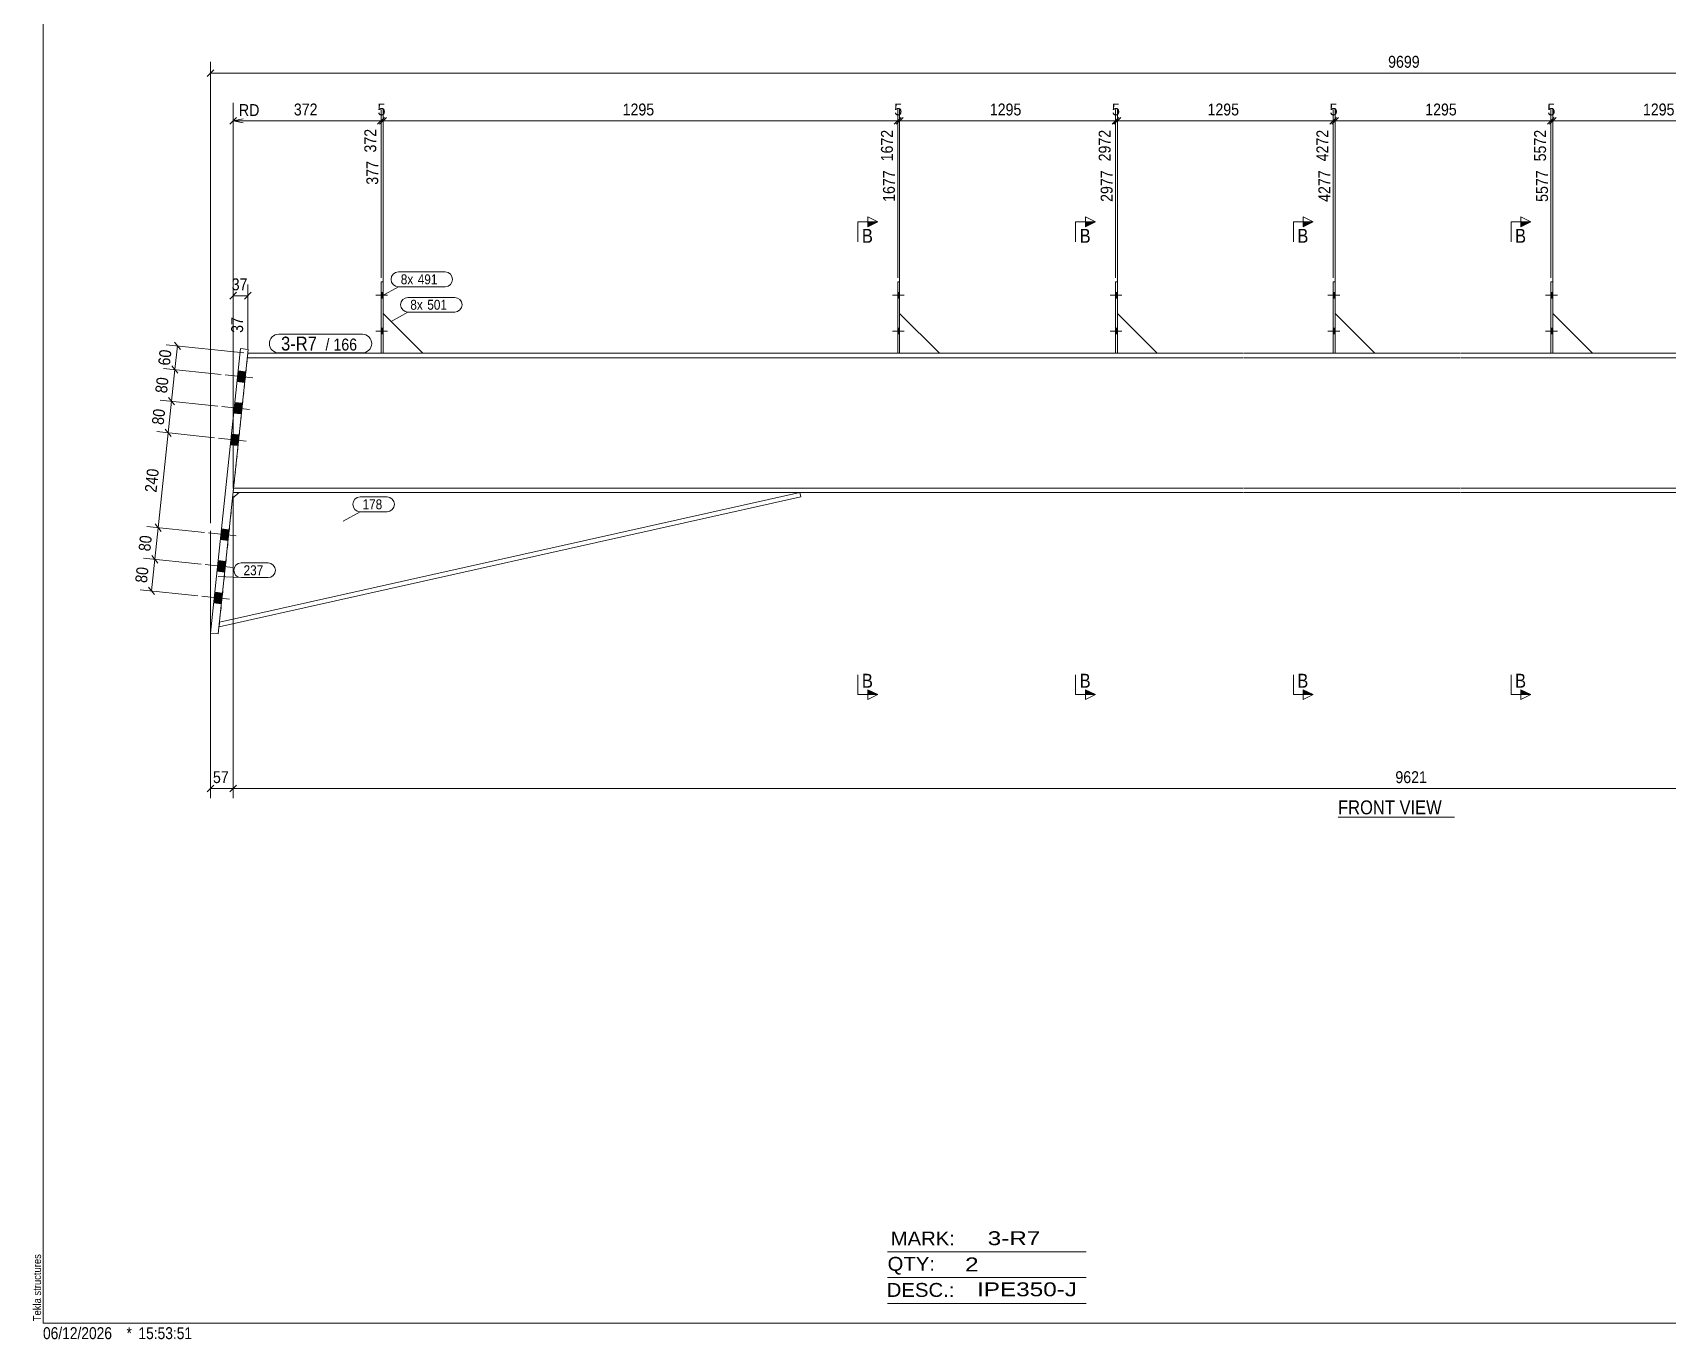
# Model space of a CAD drawing. Header units: millimetres. Extents: x 2 to 825, y 1 to 579.
# Drawn here: x 2.4 to 413.7, y 1 to 329.7 of the extents above; entities that cross this region are included whole.
import ezdxf

# ---------------------------------------------------------------- set-up
doc = ezdxf.new("R2010")
doc.units = ezdxf.units.MM
doc.linetypes.add('XKITLINE00', pattern=[0])
doc.linetypes.add('XKITLINE01', pattern=[4, 1, -1, 1, -1])
for name, color, linetype, lineweight in [('Bolt', 3, 'Continuous', 0), ('Dimensions', 7, 'Continuous', 0), ('DrawingSheet', 5, 'Continuous', 0), ('OtherObjectType', 7, 'Continuous', 0), ('Part', 2, 'Continuous', 0), ('PartMark', 7, 'Continuous', 0), ('Section', 6, 'Continuous', 0)]:
    doc.layers.add(name, color=color, linetype=linetype, lineweight=lineweight)
doc.styles.add('ARIAL', font='ARIAL.TTF')
doc.styles.add('ARIAL_NARROW', font='ARIALN.TTF')

# ---------------------------------------------------------------- blocks, each defined once
blk = doc.blocks.new('*A3')
at = {"layer": 'Bolt'}
for points in [[(55.77, 241.75), (53.78, 241.96), (54.06, 244.64), (56.05, 244.43)], [(55.77, 241.75), (53.78, 241.96), (54.06, 244.64), (56.05, 244.43)], [(54.93, 233.79), (52.94, 234), (53.22, 236.69), (55.21, 236.48)], [(54.93, 233.79), (52.94, 234), (53.22, 236.69), (55.21, 236.48)], [(54.09, 225.84), (52.1, 226.05), (52.39, 228.73), (54.37, 228.52)], [(54.09, 225.84), (52.1, 226.05), (52.39, 228.73), (54.37, 228.52)], [(51.57, 201.97), (49.58, 202.18), (49.87, 204.86), (51.86, 204.65)], [(51.57, 201.97), (49.58, 202.18), (49.87, 204.86), (51.86, 204.65)], [(50.73, 194.01), (48.75, 194.22), (49.03, 196.91), (51.02, 196.7)], [(50.73, 194.01), (48.75, 194.22), (49.03, 196.91), (51.02, 196.7)], [(49.9, 186.06), (47.91, 186.27), (48.19, 188.95), (50.18, 188.74)], [(49.9, 186.06), (47.91, 186.27), (48.19, 188.95), (50.18, 188.74)]]:
    blk.add_hatch(color=3, dxfattribs=at).paths.add_polyline_path(points, flags=17)
at = {"layer": 'Bolt', "color": 3, "linetype": 'XKITLINE00', "lineweight": 0}
for p, q in [((50.79, 243.63), (57.75, 242.9)), ((50.79, 243.63), (57.75, 242.9)), ((54.06, 244.64), (56.05, 244.43)), ((54.06, 244.64), (56.05, 244.43)), ((53.78, 241.96), (55.77, 241.75)), ((53.78, 241.96), (55.77, 241.75)), ((49.95, 235.67), (56.91, 234.94)), ((49.95, 235.67), (56.91, 234.94)), ((53.22, 236.69), (55.21, 236.48)), ((53.22, 236.69), (55.21, 236.48)), ((52.94, 234), (54.93, 233.79)), ((52.94, 234), (54.93, 233.79)), ((49.11, 227.72), (56.07, 226.98)), ((49.11, 227.72), (56.07, 226.98)), ((52.39, 228.73), (54.37, 228.52)), ((52.39, 228.73), (54.37, 228.52)), ((52.1, 226.05), (54.09, 225.84)), ((52.1, 226.05), (54.09, 225.84)), ((46.59, 203.85), (53.55, 203.12)), ((46.59, 203.85), (53.55, 203.12)), ((49.58, 202.18), (51.57, 201.97)), ((49.58, 202.18), (51.57, 201.97)), ((49.87, 204.86), (51.86, 204.65)), ((49.87, 204.86), (51.86, 204.65)), ((45.75, 195.9), (52.72, 195.16)), ((45.75, 195.9), (52.72, 195.16)), ((48.75, 194.22), (50.73, 194.01)), ((48.75, 194.22), (50.73, 194.01)), ((49.03, 196.91), (51.02, 196.7)), ((49.03, 196.91), (51.02, 196.7)), ((44.92, 187.94), (51.88, 187.21)), ((44.92, 187.94), (51.88, 187.21)), ((47.91, 186.27), (49.9, 186.06)), ((47.91, 186.27), (49.9, 186.06)), ((48.19, 188.95), (50.18, 188.74)), ((48.19, 188.95), (50.18, 188.74))]:
    blk.add_line(p, q, dxfattribs=at)
blk = doc.blocks.new('*A5')
at = {"layer": 'Bolt'}
for points in [[(90.04, 264.36), (90.54, 264.36), (90.54, 262.96), (90.04, 262.96)], [(90.04, 264.36), (90.54, 264.36), (90.54, 262.96), (90.04, 262.96)], [(90.04, 255.36), (90.54, 255.36), (90.54, 253.96), (90.04, 253.96)], [(90.04, 255.36), (90.54, 255.36), (90.54, 253.96), (90.04, 253.96)]]:
    blk.add_hatch(color=3, dxfattribs=at).paths.add_polyline_path(points, flags=17)
at = {"layer": 'Bolt', "color": 3, "linetype": 'XKITLINE00', "lineweight": 0}
for p, q in [((91.7, 263.66), (88.7, 263.66)), ((91.7, 263.66), (88.7, 263.66)), ((90.54, 264.36), (90.04, 264.36)), ((90.54, 264.36), (90.04, 264.36)), ((90.54, 262.96), (90.04, 262.96)), ((90.54, 262.96), (90.04, 262.96)), ((90.54, 255.36), (90.04, 255.36)), ((90.54, 255.36), (90.04, 255.36)), ((91.7, 254.66), (88.7, 254.66)), ((91.7, 254.66), (88.7, 254.66)), ((90.54, 253.96), (90.04, 253.96)), ((90.54, 253.96), (90.04, 253.96))]:
    blk.add_line(p, q, dxfattribs=at)
blk = doc.blocks.new('*A6')
at = {"layer": 'Bolt'}
for points in [[(384.38, 264.36), (384.88, 264.36), (384.88, 262.96), (384.38, 262.96)], [(384.38, 264.36), (384.88, 264.36), (384.88, 262.96), (384.38, 262.96)], [(384.38, 255.36), (384.88, 255.36), (384.88, 253.96), (384.38, 253.96)], [(384.38, 255.36), (384.88, 255.36), (384.88, 253.96), (384.38, 253.96)]]:
    blk.add_hatch(color=3, dxfattribs=at).paths.add_polyline_path(points, flags=17)
at = {"layer": 'Bolt', "color": 3, "linetype": 'XKITLINE00', "lineweight": 0}
for p, q in [((386.04, 263.66), (383.04, 263.66)), ((386.04, 263.66), (383.04, 263.66)), ((384.88, 264.36), (384.38, 264.36)), ((384.88, 264.36), (384.38, 264.36)), ((384.88, 262.96), (384.38, 262.96)), ((384.88, 262.96), (384.38, 262.96)), ((384.88, 255.36), (384.38, 255.36)), ((384.88, 255.36), (384.38, 255.36)), ((386.04, 254.66), (383.04, 254.66)), ((386.04, 254.66), (383.04, 254.66)), ((384.88, 253.96), (384.38, 253.96)), ((384.88, 253.96), (384.38, 253.96))]:
    blk.add_line(p, q, dxfattribs=at)
blk = doc.blocks.new('*A8')
at = {"layer": 'Bolt'}
for points in [[(329.6, 264.36), (330.1, 264.36), (330.1, 262.96), (329.6, 262.96)], [(329.6, 264.36), (330.1, 264.36), (330.1, 262.96), (329.6, 262.96)], [(329.6, 255.36), (330.1, 255.36), (330.1, 253.96), (329.6, 253.96)], [(329.6, 255.36), (330.1, 255.36), (330.1, 253.96), (329.6, 253.96)]]:
    blk.add_hatch(color=3, dxfattribs=at).paths.add_polyline_path(points, flags=17)
at = {"layer": 'Bolt', "color": 3, "linetype": 'XKITLINE00', "lineweight": 0}
for p, q in [((331.26, 263.66), (328.26, 263.66)), ((331.26, 263.66), (328.26, 263.66)), ((330.1, 264.36), (329.6, 264.36)), ((330.1, 264.36), (329.6, 264.36)), ((330.1, 262.96), (329.6, 262.96)), ((330.1, 262.96), (329.6, 262.96)), ((330.1, 255.36), (329.6, 255.36)), ((330.1, 255.36), (329.6, 255.36)), ((331.26, 254.66), (328.26, 254.66)), ((331.26, 254.66), (328.26, 254.66)), ((330.1, 253.96), (329.6, 253.96)), ((330.1, 253.96), (329.6, 253.96))]:
    blk.add_line(p, q, dxfattribs=at)
blk = doc.blocks.new('*A10')
at = {"layer": 'Bolt'}
for points in [[(220.04, 264.36), (220.54, 264.36), (220.54, 262.96), (220.04, 262.96)], [(220.04, 264.36), (220.54, 264.36), (220.54, 262.96), (220.04, 262.96)], [(220.04, 255.36), (220.54, 255.36), (220.54, 253.96), (220.04, 253.96)], [(220.04, 255.36), (220.54, 255.36), (220.54, 253.96), (220.04, 253.96)]]:
    blk.add_hatch(color=3, dxfattribs=at).paths.add_polyline_path(points, flags=17)
at = {"layer": 'Bolt', "color": 3, "linetype": 'XKITLINE00', "lineweight": 0}
for p, q in [((221.7, 263.66), (218.7, 263.66)), ((221.7, 263.66), (218.7, 263.66)), ((220.54, 264.36), (220.04, 264.36)), ((220.54, 264.36), (220.04, 264.36)), ((220.54, 262.96), (220.04, 262.96)), ((220.54, 262.96), (220.04, 262.96)), ((220.54, 255.36), (220.04, 255.36)), ((220.54, 255.36), (220.04, 255.36)), ((221.7, 254.66), (218.7, 254.66)), ((221.7, 254.66), (218.7, 254.66)), ((220.54, 253.96), (220.04, 253.96)), ((220.54, 253.96), (220.04, 253.96))]:
    blk.add_line(p, q, dxfattribs=at)
blk = doc.blocks.new('*A11')
at = {"layer": 'Bolt'}
for points in [[(274.82, 264.36), (275.32, 264.36), (275.32, 262.96), (274.82, 262.96)], [(274.82, 264.36), (275.32, 264.36), (275.32, 262.96), (274.82, 262.96)], [(274.82, 255.36), (275.32, 255.36), (275.32, 253.96), (274.82, 253.96)], [(274.82, 255.36), (275.32, 255.36), (275.32, 253.96), (274.82, 253.96)]]:
    blk.add_hatch(color=3, dxfattribs=at).paths.add_polyline_path(points, flags=17)
at = {"layer": 'Bolt', "color": 3, "linetype": 'XKITLINE00', "lineweight": 0}
for p, q in [((276.48, 263.66), (273.48, 263.66)), ((276.48, 263.66), (273.48, 263.66)), ((275.32, 264.36), (274.82, 264.36)), ((275.32, 264.36), (274.82, 264.36)), ((275.32, 262.96), (274.82, 262.96)), ((275.32, 262.96), (274.82, 262.96)), ((275.32, 255.36), (274.82, 255.36)), ((275.32, 255.36), (274.82, 255.36)), ((276.48, 254.66), (273.48, 254.66)), ((276.48, 254.66), (273.48, 254.66)), ((275.32, 253.96), (274.82, 253.96)), ((275.32, 253.96), (274.82, 253.96))]:
    blk.add_line(p, q, dxfattribs=at)
blk = doc.blocks.new('*A12')
at = {"layer": 'Part', "color": 7, "linetype": 'XKITLINE01', "lineweight": 0}
blk.add_line((56.54, 249.06), (52.85, 214.06), dxfattribs=at)
at = {"layer": 'Part', "color": 2, "linetype": 'XKITLINE00', "lineweight": 0}
for p, q in [((252.14, 247.96), (56.42, 247.96)), ((252.14, 249.06), (56.54, 249.06)), ((306.92, 249.06), (252.24, 249.06)), ((306.92, 247.96), (252.24, 247.96)), ((361.7, 249.06), (307.02, 249.06)), ((361.7, 247.96), (307.02, 247.96)), ((416.48, 249.06), (361.8, 249.06)), ((416.48, 247.96), (361.8, 247.96)), ((52.85, 214.06), (252.14, 214.06)), ((252.14, 215.16), (52.96, 215.16)), ((306.92, 215.16), (252.24, 215.16)), ((252.24, 214.06), (306.92, 214.06)), ((361.7, 215.16), (307.02, 215.16)), ((307.02, 214.06), (361.7, 214.06)), ((416.48, 215.16), (361.8, 215.16)), ((361.8, 214.06), (416.48, 214.06))]:
    blk.add_line(p, q, dxfattribs=at)
blk = doc.blocks.new('*A15')
at = {"layer": 'Part', "color": 2, "linetype": 'XKITLINE00', "lineweight": 0}
for p, q in [((195.43, 214.06), (49.4, 181.4)), ((52.7, 212.61), (54.31, 214.06)), ((195.43, 214.06), (195.67, 212.98)), ((195.67, 212.98), (49.28, 180.25))]:
    blk.add_line(p, q, dxfattribs=at)
at = {"layer": 'Part', "color": 7, "linetype": 'XKITLINE01', "lineweight": 0}
for p, q in [((195.43, 214.06), (54.31, 214.06)), ((49.28, 180.25), (52.7, 212.61))]:
    blk.add_line(p, q, dxfattribs=at)
blk = doc.blocks.new('*A16')
at = {"layer": 'Part', "color": 2, "linetype": 'XKITLINE00', "lineweight": 0}
for p, q in [((47.1, 178.66), (54.66, 250.26)), ((56.65, 250.05), (49.09, 178.45)), ((56.65, 250.05), (54.66, 250.26)), ((49.09, 178.45), (47.1, 178.66))]:
    blk.add_line(p, q, dxfattribs=at)
blk = doc.blocks.new('*A19')
at = {"layer": 'Part', "color": 2, "linetype": 'XKITLINE00', "lineweight": 0}
for p, q in [((90.04, 267.06), (90.54, 267.06)), ((90.04, 267.06), (90.04, 249.06)), ((90.54, 267.06), (90.54, 249.06))]:
    blk.add_line(p, q, dxfattribs=at)
at = {"layer": 'Part', "color": 7, "linetype": 'XKITLINE01', "lineweight": 0}
blk.add_line((90.54, 249.06), (90.04, 249.06), dxfattribs=at)
blk = doc.blocks.new('*A20')
at = {"layer": 'Part', "color": 2, "linetype": 'XKITLINE00', "lineweight": 0}
blk.add_line((100.54, 249.06), (90.54, 259.06), dxfattribs=at)
at = {"layer": 'Part', "color": 7, "linetype": 'XKITLINE01', "lineweight": 0}
for p, q in [((90.54, 259.06), (90.54, 249.06)), ((90.54, 249.06), (100.54, 249.06))]:
    blk.add_line(p, q, dxfattribs=at)
blk = doc.blocks.new('*A21')
at = {"layer": 'Part', "color": 2, "linetype": 'XKITLINE00', "lineweight": 0}
blk.add_line((394.88, 249.06), (384.88, 259.06), dxfattribs=at)
at = {"layer": 'Part', "color": 7, "linetype": 'XKITLINE01', "lineweight": 0}
for p, q in [((384.88, 259.06), (384.88, 249.06)), ((384.88, 249.06), (394.88, 249.06))]:
    blk.add_line(p, q, dxfattribs=at)
blk = doc.blocks.new('*A22')
at = {"layer": 'Part', "color": 2, "linetype": 'XKITLINE00', "lineweight": 0}
for p, q in [((384.38, 267.06), (384.88, 267.06)), ((384.38, 267.06), (384.38, 249.06)), ((384.88, 267.06), (384.88, 249.06))]:
    blk.add_line(p, q, dxfattribs=at)
at = {"layer": 'Part', "color": 7, "linetype": 'XKITLINE01', "lineweight": 0}
blk.add_line((384.88, 249.06), (384.38, 249.06), dxfattribs=at)
blk = doc.blocks.new('*A25')
at = {"layer": 'Part', "color": 2, "linetype": 'XKITLINE00', "lineweight": 0}
blk.add_line((340.1, 249.06), (330.1, 259.06), dxfattribs=at)
at = {"layer": 'Part', "color": 7, "linetype": 'XKITLINE01', "lineweight": 0}
for p, q in [((330.1, 259.06), (330.1, 249.06)), ((330.1, 249.06), (340.1, 249.06))]:
    blk.add_line(p, q, dxfattribs=at)
blk = doc.blocks.new('*A26')
at = {"layer": 'Part', "color": 2, "linetype": 'XKITLINE00', "lineweight": 0}
for p, q in [((329.6, 267.06), (330.1, 267.06)), ((329.6, 267.06), (329.6, 249.06)), ((330.1, 267.06), (330.1, 249.06))]:
    blk.add_line(p, q, dxfattribs=at)
at = {"layer": 'Part', "color": 7, "linetype": 'XKITLINE01', "lineweight": 0}
blk.add_line((330.1, 249.06), (329.6, 249.06), dxfattribs=at)
blk = doc.blocks.new('*A29')
at = {"layer": 'Part', "color": 2, "linetype": 'XKITLINE00', "lineweight": 0}
blk.add_line((230.54, 249.06), (220.54, 259.06), dxfattribs=at)
at = {"layer": 'Part', "color": 7, "linetype": 'XKITLINE01', "lineweight": 0}
for p, q in [((220.54, 259.06), (220.54, 249.06)), ((220.54, 249.06), (230.54, 249.06))]:
    blk.add_line(p, q, dxfattribs=at)
blk = doc.blocks.new('*A30')
at = {"layer": 'Part', "color": 2, "linetype": 'XKITLINE00', "lineweight": 0}
for p, q in [((220.04, 267.06), (220.54, 267.06)), ((220.04, 267.06), (220.04, 249.06)), ((220.54, 267.06), (220.54, 249.06))]:
    blk.add_line(p, q, dxfattribs=at)
at = {"layer": 'Part', "color": 7, "linetype": 'XKITLINE01', "lineweight": 0}
blk.add_line((220.54, 249.06), (220.04, 249.06), dxfattribs=at)
blk = doc.blocks.new('*A31')
at = {"layer": 'Part', "color": 2, "linetype": 'XKITLINE00', "lineweight": 0}
blk.add_line((285.32, 249.06), (275.32, 259.06), dxfattribs=at)
at = {"layer": 'Part', "color": 7, "linetype": 'XKITLINE01', "lineweight": 0}
for p, q in [((275.32, 259.06), (275.32, 249.06)), ((275.32, 249.06), (285.32, 249.06))]:
    blk.add_line(p, q, dxfattribs=at)
blk = doc.blocks.new('*A32')
at = {"layer": 'Part', "color": 2, "linetype": 'XKITLINE00', "lineweight": 0}
for p, q in [((274.82, 267.06), (275.32, 267.06)), ((274.82, 267.06), (274.82, 249.06)), ((275.32, 267.06), (275.32, 249.06))]:
    blk.add_line(p, q, dxfattribs=at)
at = {"layer": 'Part', "color": 7, "linetype": 'XKITLINE01', "lineweight": 0}
blk.add_line((275.32, 249.06), (274.82, 249.06), dxfattribs=at)
blk = doc.blocks.new('*A68')
at = {"layer": 'DrawingSheet', "color": 5, "linetype": 'XKITLINE00', "lineweight": 0}
for p, q in [((5, 579), (5, 5)), ((5, 5), (825, 5))]:
    blk.add_line(p, q, dxfattribs=at)
at = {"layer": 'DrawingSheet', "color": 5, "style": 'ARIAL', "width": 0.85}
blk.add_text('Tekla structures', height=2, rotation=90, dxfattribs=at).set_placement((4.5, 5.5))
blk = doc.blocks.new('*A72')
at = {"layer": 'OtherObjectType', "color": 6, "linetype": 'XKITLINE00', "lineweight": 0}
for p, q in [((217.5, 23), (267.5, 23)), ((217.5, 16.5), (267.5, 16.5)), ((217.5, 10), (267.5, 10))]:
    blk.add_line(p, q, dxfattribs=at)
at = {"layer": 'OtherObjectType', "color": 6, "style": 'ARIAL_NARROW'}
for s, width, p in [('MARK:', 1.275, (218.27, 24.58)), ('3-R7', 1.525501, (242.69, 24.65)), ('QTY:', 1.275, (217.5, 18.19)), ('2', 1.525501, (236.99, 18.05)), ('DESC.:', 1.275, (217.29, 11.63)), ('IPE350-J', 1.525501, (240, 11.79))]:
    blk.add_text(s, height=3.5, dxfattribs=dict(at, width=width)).set_placement(p)
blk = doc.blocks.new('*A75')
at = {"layer": 'OtherObjectType', "color": 7, "style": 'ARIAL_NARROW', "width": 1.008832}
for s, p in [('06/12/2026', (4.99, 1)), ('*', (26, 1)), ('15:53:51', (29, 1))]:
    blk.add_text(s, height=3, dxfattribs=at).set_placement(p)
blk = doc.blocks.new('*A76')
at = {"layer": 'Dimensions', "color": 7, "linetype": 'XKITLINE00', "lineweight": 0}
for p, q in [((47.1, 206.35), (47.1, 322.41)), ((47.95, 320.41), (46.26, 318.71)), ((47.1, 319.56), (648.7, 319.56))]:
    blk.add_line(p, q, dxfattribs=at)
at = {"layer": 'Dimensions', "color": 3}
blk.add_point((47.1, 319.56), dxfattribs=at)
at = {"layer": 'Dimensions', "color": 3, "style": 'ARIAL', "width": 0.85}
blk.add_text('9699', height=3, dxfattribs=at).set_placement((343.45, 320.91))
blk = doc.blocks.new('*A77')
at = {"layer": 'Dimensions', "color": 7, "linetype": 'XKITLINE00', "lineweight": 0}
for p, q in [((52.85, 213.06), (52.85, 137.16)), ((47.1, 204.35), (47.1, 137.16)), ((47.95, 140.41), (46.26, 138.71)), ((53.7, 140.41), (52, 138.71)), ((47.1, 139.56), (52.85, 139.56))]:
    blk.add_line(p, q, dxfattribs=at)
at = {"layer": 'Dimensions', "color": 3}
for p in [(47.1, 139.56), (52.85, 139.56)]:
    blk.add_point(p, dxfattribs=at)
at = {"layer": 'Dimensions', "color": 3, "style": 'ARIAL', "width": 0.85}
blk.add_text('57', height=3, dxfattribs=at).set_placement((47.75, 140.91))
blk = doc.blocks.new('*A78')
at = {"layer": 'Dimensions', "color": 7, "linetype": 'XKITLINE00', "lineweight": 0}
for p, q in [((55.55, 249.16), (35.97, 251.23)), ((38.05, 251.86), (39.56, 250)), ((38.17, 244.96), (38.8, 250.93)), ((49.79, 243.74), (35.34, 245.26)), ((37.42, 245.89), (38.93, 244.03))]:
    blk.add_line(p, q, dxfattribs=at)
at = {"layer": 'Dimensions', "color": 3}
for p in [(38.8, 250.93), (38.17, 244.96)]:
    blk.add_point(p, dxfattribs=at)
at = {"layer": 'Dimensions', "color": 3, "style": 'ARIAL', "width": 0.85}
blk.add_text('60', height=3, rotation=83.9784, dxfattribs=at).set_placement((36.91, 245.87))
blk = doc.blocks.new('*A83')
at = {"layer": 'Dimensions', "color": 7, "linetype": 'XKITLINE00', "lineweight": 0}
for p, q in [((53.7, 264.41), (52, 262.71)), ((52.85, 215.06), (52.85, 266.41)), ((52.85, 263.56), (56.54, 263.56)), ((57.39, 264.41), (55.69, 262.71)), ((56.54, 250.06), (56.54, 266.41))]:
    blk.add_line(p, q, dxfattribs=at)
at = {"layer": 'Dimensions', "color": 3}
for p in [(52.85, 263.56), (56.54, 263.56)]:
    blk.add_point(p, dxfattribs=at)
at = {"layer": 'Dimensions', "color": 3, "style": 'ARIAL', "width": 0.85}
blk.add_text('37', height=3, dxfattribs=at).set_placement((52.47, 264.91))
blk.add_text('37', height=3, rotation=90.0002, dxfattribs=at).set_placement((55.34, 254.21))
blk = doc.blocks.new('*A84')
at = {"layer": 'PartMark', "color": 7, "linetype": 'XKITLINE00', "lineweight": 0}
for p, q in [((64.29, 253.86), (85.34, 253.86)), ((64.29, 249.16), (85.34, 249.16))]:
    blk.add_line(p, q, dxfattribs=at)
for centre, start, end in [((64.29, 251.51), 90, 270), ((85.34, 251.51), 270, 90)]:
    blk.add_arc(centre, 2.35, start, end, dxfattribs=at)
at = {"layer": 'PartMark', "color": 1, "style": 'ARIAL', "width": 0.85}
blk.add_text('3-R7', height=3.5, dxfattribs=at).set_placement((64.89, 249.76))
at = {"layer": 'PartMark', "color": 3, "style": 'ARIAL', "width": 0.85}
for s, p in [('/', (76.06, 249.76)), ('166', (78.07, 249.76))]:
    blk.add_text(s, height=3, dxfattribs=at).set_placement(p)
blk = doc.blocks.new('*A85')
at = {"layer": 'PartMark', "color": 7, "linetype": 'XKITLINE00', "lineweight": 0}
for p, q in [((84.79, 212.91), (91.55, 212.91)), ((80.55, 206.81), (84.79, 209.21)), ((84.79, 209.21), (91.55, 209.21))]:
    blk.add_line(p, q, dxfattribs=at)
for centre, start, end in [((84.79, 211.06), 90, 270), ((91.55, 211.06), 270, 90)]:
    blk.add_arc(centre, 1.85, start, end, dxfattribs=at)
at = {"layer": 'PartMark', "color": 3, "style": 'ARIAL', "width": 0.85}
blk.add_text('178', height=2.5, dxfattribs=at).set_placement((85.39, 209.81))
blk = doc.blocks.new('*A86')
at = {"layer": 'PartMark', "color": 7, "linetype": 'XKITLINE00', "lineweight": 0}
for p, q in [((54.85, 196.32), (61.61, 196.32)), ((49.05, 192.92), (54.85, 192.62)), ((54.85, 192.62), (61.61, 192.62))]:
    blk.add_line(p, q, dxfattribs=at)
for centre, start, end in [((54.85, 194.47), 90, 270), ((61.61, 194.47), 270, 90)]:
    blk.add_arc(centre, 1.85, start, end, dxfattribs=at)
at = {"layer": 'PartMark', "color": 3, "style": 'ARIAL', "width": 0.85}
blk.add_text('237', height=2.5, dxfattribs=at).set_placement((55.45, 193.22))
blk = doc.blocks.new('*A89')
at = {"layer": 'PartMark', "color": 7, "linetype": 'XKITLINE00', "lineweight": 0}
for p, q in [((92.57, 257.03), (96.81, 259.42)), ((96.81, 263.12), (108.59, 263.12)), ((96.81, 259.42), (108.59, 259.42))]:
    blk.add_line(p, q, dxfattribs=at)
for centre, start, end in [((96.81, 261.27), 90, 270), ((108.59, 261.27), 270, 90)]:
    blk.add_arc(centre, 1.85, start, end, dxfattribs=at)
at = {"layer": 'PartMark', "color": 3, "style": 'ARIAL', "width": 0.85}
for s, p in [('8x', (97.41, 260.02)), ('501', (101.68, 260.02))]:
    blk.add_text(s, height=2.5, dxfattribs=at).set_placement(p)
blk = doc.blocks.new('*A90')
at = {"layer": 'PartMark', "color": 7, "linetype": 'XKITLINE00', "lineweight": 0}
for p, q in [((94.41, 269.52), (106.19, 269.52)), ((90.17, 263.43), (94.41, 265.82)), ((94.41, 265.82), (106.19, 265.82))]:
    blk.add_line(p, q, dxfattribs=at)
for centre, start, end in [((94.41, 267.67), 90, 270), ((106.19, 267.67), 270, 90)]:
    blk.add_arc(centre, 1.85, start, end, dxfattribs=at)
at = {"layer": 'PartMark', "color": 3, "style": 'ARIAL', "width": 0.85}
for s, p in [('8x', (95.01, 266.42)), ('491', (99.28, 266.42))]:
    blk.add_text(s, height=2.5, dxfattribs=at).set_placement(p)
blk = doc.blocks.new('*A91')
at = {"layer": 'Section'}
for points in [[(376.88, 282.12), (379.38, 282.12), (376.88, 280.87)], [(376.88, 164.42), (379.38, 163.17), (376.88, 163.17)]]:
    blk.add_hatch(color=3, dxfattribs=at).paths.add_polyline_path(points, flags=17)
at = {"layer": 'Section', "color": 1, "linetype": 'XKITLINE00', "lineweight": 0}
for p, q in [((374.38, 282.12), (374.38, 277.12)), ((374.38, 282.12), (379.38, 282.12)), ((374.38, 163.17), (374.38, 168.17)), ((374.38, 163.17), (379.38, 163.17))]:
    blk.add_line(p, q, dxfattribs=at)
at = {"layer": 'Section', "color": 3, "linetype": 'XKITLINE00', "lineweight": 0}
for p, q in [((376.88, 280.87), (376.88, 283.37)), ((376.88, 283.37), (379.38, 282.12)), ((379.38, 282.12), (376.88, 280.87)), ((379.38, 163.17), (376.88, 164.42)), ((376.88, 164.42), (376.88, 161.92)), ((379.38, 163.17), (376.88, 161.92))]:
    blk.add_line(p, q, dxfattribs=at)
at = {"layer": 'Section', "color": 7, "style": 'ARIAL', "width": 0.85}
for p in [(375.38, 276.87), (375.38, 164.92)]:
    blk.add_text('B', height=3.5, dxfattribs=at).set_placement(p)
blk = doc.blocks.new('*A92')
at = {"layer": 'Section'}
for points in [[(322.1, 282.12), (324.6, 282.12), (322.1, 280.87)], [(322.1, 164.42), (324.6, 163.17), (322.1, 163.17)]]:
    blk.add_hatch(color=3, dxfattribs=at).paths.add_polyline_path(points, flags=17)
at = {"layer": 'Section', "color": 1, "linetype": 'XKITLINE00', "lineweight": 0}
for p, q in [((319.6, 282.12), (319.6, 277.12)), ((319.6, 282.12), (324.6, 282.12)), ((319.6, 163.17), (319.6, 168.17)), ((319.6, 163.17), (324.6, 163.17))]:
    blk.add_line(p, q, dxfattribs=at)
at = {"layer": 'Section', "color": 3, "linetype": 'XKITLINE00', "lineweight": 0}
for p, q in [((322.1, 280.87), (322.1, 283.37)), ((322.1, 283.37), (324.6, 282.12)), ((324.6, 282.12), (322.1, 280.87)), ((324.6, 163.17), (322.1, 164.42)), ((322.1, 164.42), (322.1, 161.92)), ((324.6, 163.17), (322.1, 161.92))]:
    blk.add_line(p, q, dxfattribs=at)
at = {"layer": 'Section', "color": 7, "style": 'ARIAL', "width": 0.85}
for p in [(320.6, 276.87), (320.6, 164.92)]:
    blk.add_text('B', height=3.5, dxfattribs=at).set_placement(p)
blk = doc.blocks.new('*A93')
at = {"layer": 'Section'}
for points in [[(267.32, 282.12), (269.82, 282.12), (267.32, 280.87)], [(267.32, 164.42), (269.82, 163.17), (267.32, 163.17)]]:
    blk.add_hatch(color=3, dxfattribs=at).paths.add_polyline_path(points, flags=17)
at = {"layer": 'Section', "color": 1, "linetype": 'XKITLINE00', "lineweight": 0}
for p, q in [((264.82, 282.12), (264.82, 277.12)), ((264.82, 282.12), (269.82, 282.12)), ((264.82, 163.17), (264.82, 168.17)), ((264.82, 163.17), (269.82, 163.17))]:
    blk.add_line(p, q, dxfattribs=at)
at = {"layer": 'Section', "color": 3, "linetype": 'XKITLINE00', "lineweight": 0}
for p, q in [((267.32, 280.87), (267.32, 283.37)), ((267.32, 283.37), (269.82, 282.12)), ((269.82, 282.12), (267.32, 280.87)), ((269.82, 163.17), (267.32, 164.42)), ((267.32, 164.42), (267.32, 161.92)), ((269.82, 163.17), (267.32, 161.92))]:
    blk.add_line(p, q, dxfattribs=at)
at = {"layer": 'Section', "color": 7, "style": 'ARIAL', "width": 0.85}
for p in [(265.82, 276.87), (265.82, 164.92)]:
    blk.add_text('B', height=3.5, dxfattribs=at).set_placement(p)
blk = doc.blocks.new('*A94')
at = {"layer": 'Section'}
for points in [[(212.54, 282.12), (215.04, 282.12), (212.54, 280.87)], [(212.54, 164.42), (215.04, 163.17), (212.54, 163.17)]]:
    blk.add_hatch(color=3, dxfattribs=at).paths.add_polyline_path(points, flags=17)
at = {"layer": 'Section', "color": 1, "linetype": 'XKITLINE00', "lineweight": 0}
for p, q in [((210.04, 282.12), (210.04, 277.12)), ((210.04, 282.12), (215.04, 282.12)), ((210.04, 163.17), (210.04, 168.17)), ((210.04, 163.17), (215.04, 163.17))]:
    blk.add_line(p, q, dxfattribs=at)
at = {"layer": 'Section', "color": 3, "linetype": 'XKITLINE00', "lineweight": 0}
for p, q in [((212.54, 280.87), (212.54, 283.37)), ((212.54, 283.37), (215.04, 282.12)), ((215.04, 282.12), (212.54, 280.87)), ((215.04, 163.17), (212.54, 164.42)), ((212.54, 164.42), (212.54, 161.92)), ((215.04, 163.17), (212.54, 161.92))]:
    blk.add_line(p, q, dxfattribs=at)
at = {"layer": 'Section', "color": 7, "style": 'ARIAL', "width": 0.85}
for p in [(211.04, 276.87), (211.04, 164.92)]:
    blk.add_text('B', height=3.5, dxfattribs=at).set_placement(p)
blk = doc.blocks.new('*A96')
at = {"layer": 'OtherObjectType', "color": 7, "linetype": 'XKITLINE00', "lineweight": 0}
blk.add_line((330.85, 132.31), (360.15, 132.31), dxfattribs=at)
at = {"layer": 'OtherObjectType', "color": 7, "style": 'ARIAL', "width": 0.85}
blk.add_text('FRONT VIEW', height=3.5, dxfattribs=at).set_placement((330.85, 133.06))
blk = doc.blocks.new('*A97')
at = {"layer": 'Dimensions', "color": 7, "linetype": 'XKITLINE00', "lineweight": 0}
for p, q in [((44.76, 196), (30.3, 197.53)), ((32.38, 198.16), (33.89, 196.29)), ((32.3, 189.27), (33.14, 197.23)), ((43.92, 188.04), (29.47, 189.57)), ((31.54, 190.2), (33.05, 188.34))]:
    blk.add_line(p, q, dxfattribs=at)
at = {"layer": 'Dimensions', "color": 3}
for p in [(33.14, 197.23), (32.3, 189.27)]:
    blk.add_point(p, dxfattribs=at)
at = {"layer": 'Dimensions', "color": 3, "style": 'ARIAL', "width": 0.85}
blk.add_text('80', height=3, rotation=83.9784, dxfattribs=at).set_placement((31.14, 191.18))
blk = doc.blocks.new('*A98')
at = {"layer": 'Dimensions', "color": 7, "linetype": 'XKITLINE00', "lineweight": 0}
for p, q in [((33.22, 206.11), (34.73, 204.25)), ((45.6, 203.96), (31.14, 205.48)), ((33.14, 197.23), (33.98, 205.18)), ((44.76, 196), (30.3, 197.53)), ((32.38, 198.16), (33.89, 196.29))]:
    blk.add_line(p, q, dxfattribs=at)
at = {"layer": 'Dimensions', "color": 3}
for p in [(33.98, 205.18), (33.14, 197.23)]:
    blk.add_point(p, dxfattribs=at)
at = {"layer": 'Dimensions', "color": 3, "style": 'ARIAL', "width": 0.85}
blk.add_text('80', height=3, rotation=83.9784, dxfattribs=at).set_placement((31.98, 199.13))
blk = doc.blocks.new('*A99')
at = {"layer": 'Dimensions', "color": 7, "linetype": 'XKITLINE00', "lineweight": 0}
for p, q in [((48.12, 227.82), (33.66, 229.35)), ((33.98, 205.18), (36.5, 229.05)), ((35.74, 229.98), (37.25, 228.12)), ((33.22, 206.11), (34.73, 204.25)), ((45.6, 203.96), (31.14, 205.48))]:
    blk.add_line(p, q, dxfattribs=at)
at = {"layer": 'Dimensions', "color": 3}
for p in [(36.5, 229.05), (33.98, 205.18)]:
    blk.add_point(p, dxfattribs=at)
at = {"layer": 'Dimensions', "color": 3, "style": 'ARIAL', "width": 0.85}
blk.add_text('240', height=3, rotation=83.9784, dxfattribs=at).set_placement((33.54, 213.94))
blk = doc.blocks.new('*A100')
at = {"layer": 'Dimensions', "color": 7, "linetype": 'XKITLINE00', "lineweight": 0}
for p, q in [((48.96, 235.78), (34.5, 237.3)), ((36.5, 229.05), (37.33, 237.01)), ((36.58, 237.94), (38.09, 236.07)), ((48.12, 227.82), (33.66, 229.35)), ((35.74, 229.98), (37.25, 228.12))]:
    blk.add_line(p, q, dxfattribs=at)
at = {"layer": 'Dimensions', "color": 3}
for p in [(37.33, 237.01), (36.5, 229.05)]:
    blk.add_point(p, dxfattribs=at)
at = {"layer": 'Dimensions', "color": 3, "style": 'ARIAL', "width": 0.85}
blk.add_text('80', height=3, rotation=83.9784, dxfattribs=at).set_placement((35.34, 230.96))
blk = doc.blocks.new('*A101')
at = {"layer": 'Dimensions', "color": 7, "linetype": 'XKITLINE00', "lineweight": 0}
for p, q in [((49.79, 243.74), (35.34, 245.26)), ((37.33, 237.01), (38.17, 244.96)), ((37.42, 245.89), (38.93, 244.03)), ((48.96, 235.78), (34.5, 237.3)), ((36.58, 237.94), (38.09, 236.07))]:
    blk.add_line(p, q, dxfattribs=at)
at = {"layer": 'Dimensions', "color": 3}
for p in [(38.17, 244.96), (37.33, 237.01)]:
    blk.add_point(p, dxfattribs=at)
at = {"layer": 'Dimensions', "color": 3, "style": 'ARIAL', "width": 0.85}
blk.add_text('80', height=3, rotation=83.9784, dxfattribs=at).set_placement((36.18, 238.91))
blk = doc.blocks.new('*A102')
at = {"layer": 'Dimensions', "color": 7, "linetype": 'XKITLINE00', "lineweight": 0}
for p, q in [((52.85, 213.06), (52.85, 137.16)), ((53.7, 140.41), (52, 138.71)), ((52.85, 139.56), (646.6, 139.56))]:
    blk.add_line(p, q, dxfattribs=at)
at = {"layer": 'Dimensions', "color": 3}
blk.add_point((52.85, 139.56), dxfattribs=at)
at = {"layer": 'Dimensions', "color": 3, "style": 'ARIAL', "width": 0.85}
blk.add_text('9621', height=3, dxfattribs=at).set_placement((345.28, 140.91))
blk = doc.blocks.new('*A104')
at = {"layer": 'Dimensions', "color": 7, "linetype": 'XKITLINE00', "lineweight": 0}
for p, q in [((52.85, 215.06), (52.85, 312.06)), ((52.85, 215.06), (52.85, 310.41)), ((90.04, 268.06), (90.04, 310.41)), ((53.7, 308.41), (52, 306.71)), ((55.35, 308.06), (52.85, 307.56)), ((52.85, 307.56), (90.04, 307.56)), ((55.35, 307.06), (52.85, 307.56)), ((60.07, 307.56), (52.85, 307.56)), ((90.89, 308.41), (89.19, 306.71))]:
    blk.add_line(p, q, dxfattribs=at)
at = {"layer": 'Dimensions', "color": 3}
for p in [(52.85, 307.56), (90.04, 307.56)]:
    blk.add_point(p, dxfattribs=at)
at = {"layer": 'Dimensions', "color": 7}
blk.add_point((52.85, 307.56), dxfattribs=at)
at = {"layer": 'Dimensions', "color": 3, "style": 'ARIAL', "width": 0.85}
for s, p in [('RD', (54.29, 308.76)), ('372', (68.11, 308.91))]:
    blk.add_text(s, height=3, dxfattribs=at).set_placement(p)
blk.add_text('372', height=3, rotation=90.0002, dxfattribs=at).set_placement((88.84, 299.58))
blk = doc.blocks.new('*A105')
at = {"layer": 'Dimensions', "color": 7, "linetype": 'XKITLINE00', "lineweight": 0}
for p, q in [((90.04, 268.06), (90.04, 310.41)), ((90.54, 260.06), (90.54, 310.41)), ((90.89, 308.41), (89.19, 306.71)), ((91.39, 308.41), (89.69, 306.71)), ((90.04, 307.56), (90.54, 307.56))]:
    blk.add_line(p, q, dxfattribs=at)
at = {"layer": 'Dimensions', "color": 3}
for p in [(90.04, 307.56), (90.54, 307.56)]:
    blk.add_point(p, dxfattribs=at)
at = {"layer": 'Dimensions', "color": 3, "style": 'ARIAL', "width": 0.85}
blk.add_text('5', height=3, dxfattribs=at).set_placement((89.18, 308.91))
blk.add_text('377', height=3, rotation=90.0002, dxfattribs=at).set_placement((89.34, 291.48))
blk = doc.blocks.new('*A106')
at = {"layer": 'Dimensions', "color": 7, "linetype": 'XKITLINE00', "lineweight": 0}
for p, q in [((90.54, 260.06), (90.54, 310.41)), ((220.04, 268.06), (220.04, 310.41)), ((91.39, 308.41), (89.69, 306.71)), ((90.54, 307.56), (220.04, 307.56)), ((220.89, 308.41), (219.19, 306.71))]:
    blk.add_line(p, q, dxfattribs=at)
at = {"layer": 'Dimensions', "color": 3}
for p in [(90.54, 307.56), (220.04, 307.56)]:
    blk.add_point(p, dxfattribs=at)
at = {"layer": 'Dimensions', "color": 3, "style": 'ARIAL', "width": 0.85}
blk.add_text('1295', height=3, dxfattribs=at).set_placement((150.84, 308.91))
blk.add_text('1672', height=3, rotation=90.0002, dxfattribs=at).set_placement((218.84, 297.36))
blk = doc.blocks.new('*A107')
at = {"layer": 'Dimensions', "color": 7, "linetype": 'XKITLINE00', "lineweight": 0}
for p, q in [((220.04, 268.06), (220.04, 310.41)), ((220.54, 260.06), (220.54, 310.41)), ((220.89, 308.41), (219.19, 306.71)), ((221.39, 308.41), (219.69, 306.71)), ((220.04, 307.56), (220.54, 307.56))]:
    blk.add_line(p, q, dxfattribs=at)
at = {"layer": 'Dimensions', "color": 3}
for p in [(220.04, 307.56), (220.54, 307.56)]:
    blk.add_point(p, dxfattribs=at)
at = {"layer": 'Dimensions', "color": 3, "style": 'ARIAL', "width": 0.85}
blk.add_text('5', height=3, dxfattribs=at).set_placement((219.18, 308.91))
blk.add_text('1677', height=3, rotation=90.0002, dxfattribs=at).set_placement((219.34, 287.16))
blk = doc.blocks.new('*A108')
at = {"layer": 'Dimensions', "color": 7, "linetype": 'XKITLINE00', "lineweight": 0}
for p, q in [((220.54, 260.06), (220.54, 310.41)), ((274.82, 268.06), (274.82, 310.41)), ((221.39, 308.41), (219.69, 306.71)), ((220.54, 307.56), (274.82, 307.56)), ((275.67, 308.41), (273.97, 306.71))]:
    blk.add_line(p, q, dxfattribs=at)
at = {"layer": 'Dimensions', "color": 3}
for p in [(220.54, 307.56), (274.82, 307.56)]:
    blk.add_point(p, dxfattribs=at)
at = {"layer": 'Dimensions', "color": 3, "style": 'ARIAL', "width": 0.85}
blk.add_text('1295', height=3, dxfattribs=at).set_placement((243.23, 308.91))
blk.add_text('2972', height=3, rotation=90.0002, dxfattribs=at).set_placement((273.62, 297.36))
blk = doc.blocks.new('*A109')
at = {"layer": 'Dimensions', "color": 7, "linetype": 'XKITLINE00', "lineweight": 0}
for p, q in [((274.82, 268.06), (274.82, 310.41)), ((275.32, 260.06), (275.32, 310.41)), ((275.67, 308.41), (273.97, 306.71)), ((276.17, 308.41), (274.47, 306.71)), ((274.82, 307.56), (275.32, 307.56))]:
    blk.add_line(p, q, dxfattribs=at)
at = {"layer": 'Dimensions', "color": 3}
for p in [(274.82, 307.56), (275.32, 307.56)]:
    blk.add_point(p, dxfattribs=at)
at = {"layer": 'Dimensions', "color": 3, "style": 'ARIAL', "width": 0.85}
blk.add_text('5', height=3, dxfattribs=at).set_placement((273.96, 308.91))
blk.add_text('2977', height=3, rotation=90.0002, dxfattribs=at).set_placement((274.12, 287.16))
blk = doc.blocks.new('*A110')
at = {"layer": 'Dimensions', "color": 7, "linetype": 'XKITLINE00', "lineweight": 0}
for p, q in [((275.32, 260.06), (275.32, 310.41)), ((329.6, 268.06), (329.6, 310.41)), ((276.17, 308.41), (274.47, 306.71)), ((275.32, 307.56), (329.6, 307.56)), ((330.45, 308.41), (328.75, 306.71))]:
    blk.add_line(p, q, dxfattribs=at)
at = {"layer": 'Dimensions', "color": 3}
for p in [(275.32, 307.56), (329.6, 307.56)]:
    blk.add_point(p, dxfattribs=at)
at = {"layer": 'Dimensions', "color": 3, "style": 'ARIAL', "width": 0.85}
blk.add_text('1295', height=3, dxfattribs=at).set_placement((298.01, 308.91))
blk.add_text('4272', height=3, rotation=90.0002, dxfattribs=at).set_placement((328.4, 297.36))
blk = doc.blocks.new('*A111')
at = {"layer": 'Dimensions', "color": 7, "linetype": 'XKITLINE00', "lineweight": 0}
for p, q in [((329.6, 268.06), (329.6, 310.41)), ((330.1, 260.06), (330.1, 310.41)), ((330.45, 308.41), (328.75, 306.71)), ((330.95, 308.41), (329.25, 306.71)), ((329.6, 307.56), (330.1, 307.56))]:
    blk.add_line(p, q, dxfattribs=at)
at = {"layer": 'Dimensions', "color": 3}
for p in [(329.6, 307.56), (330.1, 307.56)]:
    blk.add_point(p, dxfattribs=at)
at = {"layer": 'Dimensions', "color": 3, "style": 'ARIAL', "width": 0.85}
blk.add_text('5', height=3, dxfattribs=at).set_placement((328.74, 308.91))
blk.add_text('4277', height=3, rotation=90.0002, dxfattribs=at).set_placement((328.9, 287.16))
blk = doc.blocks.new('*A112')
at = {"layer": 'Dimensions', "color": 7, "linetype": 'XKITLINE00', "lineweight": 0}
for p, q in [((330.1, 260.06), (330.1, 310.41)), ((384.38, 268.06), (384.38, 310.41)), ((330.95, 308.41), (329.25, 306.71)), ((330.1, 307.56), (384.38, 307.56)), ((385.23, 308.41), (383.53, 306.71))]:
    blk.add_line(p, q, dxfattribs=at)
at = {"layer": 'Dimensions', "color": 3}
for p in [(330.1, 307.56), (384.38, 307.56)]:
    blk.add_point(p, dxfattribs=at)
at = {"layer": 'Dimensions', "color": 3, "style": 'ARIAL', "width": 0.85}
blk.add_text('1295', height=3, dxfattribs=at).set_placement((352.79, 308.91))
blk.add_text('5572', height=3, rotation=90.0002, dxfattribs=at).set_placement((383.18, 297.36))
blk = doc.blocks.new('*A113')
at = {"layer": 'Dimensions', "color": 7, "linetype": 'XKITLINE00', "lineweight": 0}
for p, q in [((384.38, 268.06), (384.38, 310.41)), ((384.88, 260.06), (384.88, 310.41)), ((385.23, 308.41), (383.53, 306.71)), ((385.73, 308.41), (384.03, 306.71)), ((384.38, 307.56), (384.88, 307.56))]:
    blk.add_line(p, q, dxfattribs=at)
at = {"layer": 'Dimensions', "color": 3}
for p in [(384.38, 307.56), (384.88, 307.56)]:
    blk.add_point(p, dxfattribs=at)
at = {"layer": 'Dimensions', "color": 3, "style": 'ARIAL', "width": 0.85}
blk.add_text('5', height=3, dxfattribs=at).set_placement((383.52, 308.91))
blk.add_text('5577', height=3, rotation=90.0002, dxfattribs=at).set_placement((383.68, 287.16))
blk = doc.blocks.new('*A114')
at = {"layer": 'Dimensions', "color": 7, "linetype": 'XKITLINE00', "lineweight": 0}
for p, q in [((384.88, 260.06), (384.88, 310.41)), ((439.16, 268.06), (439.16, 310.41)), ((385.73, 308.41), (384.03, 306.71)), ((384.88, 307.56), (439.16, 307.56)), ((440.01, 308.41), (438.31, 306.71))]:
    blk.add_line(p, q, dxfattribs=at)
at = {"layer": 'Dimensions', "color": 3}
for p in [(384.88, 307.56), (439.16, 307.56)]:
    blk.add_point(p, dxfattribs=at)
at = {"layer": 'Dimensions', "color": 3, "style": 'ARIAL', "width": 0.85}
blk.add_text('1295', height=3, dxfattribs=at).set_placement((407.57, 308.91))
blk.add_text('6872', height=3, rotation=90.0002, dxfattribs=at).set_placement((437.96, 297.36))

msp = doc.modelspace()

# ---------------------------------------------------------------- block references
at = {"lineweight": 0}
for name in ['*A68', '*A76', '*A104', '*A105', '*A106', '*A107', '*A108', '*A109', '*A110', '*A111', '*A112', '*A113', '*A114', '*A94', '*A93', '*A92', '*A91', '*A83', '*A90', '*A5', '*A19', '*A10', '*A30', '*A11', '*A32', '*A8', '*A26', '*A6', '*A22', '*A89', '*A20', '*A29', '*A31', '*A25', '*A21', '*A78', '*A84', '*A16', '*A102', '*A101', '*A3', '*A100', '*A99', '*A15', '*A77', '*A85', '*A98', '*A97', '*A86', '*A96', '*A72', '*A75']:
    msp.add_blockref(name, (0, 0), dxfattribs=at)
at = {"layer": 'Part', "lineweight": 0}
msp.add_blockref('*A12', (0, 0), dxfattribs=at)

doc.saveas('drawing.dxf')
